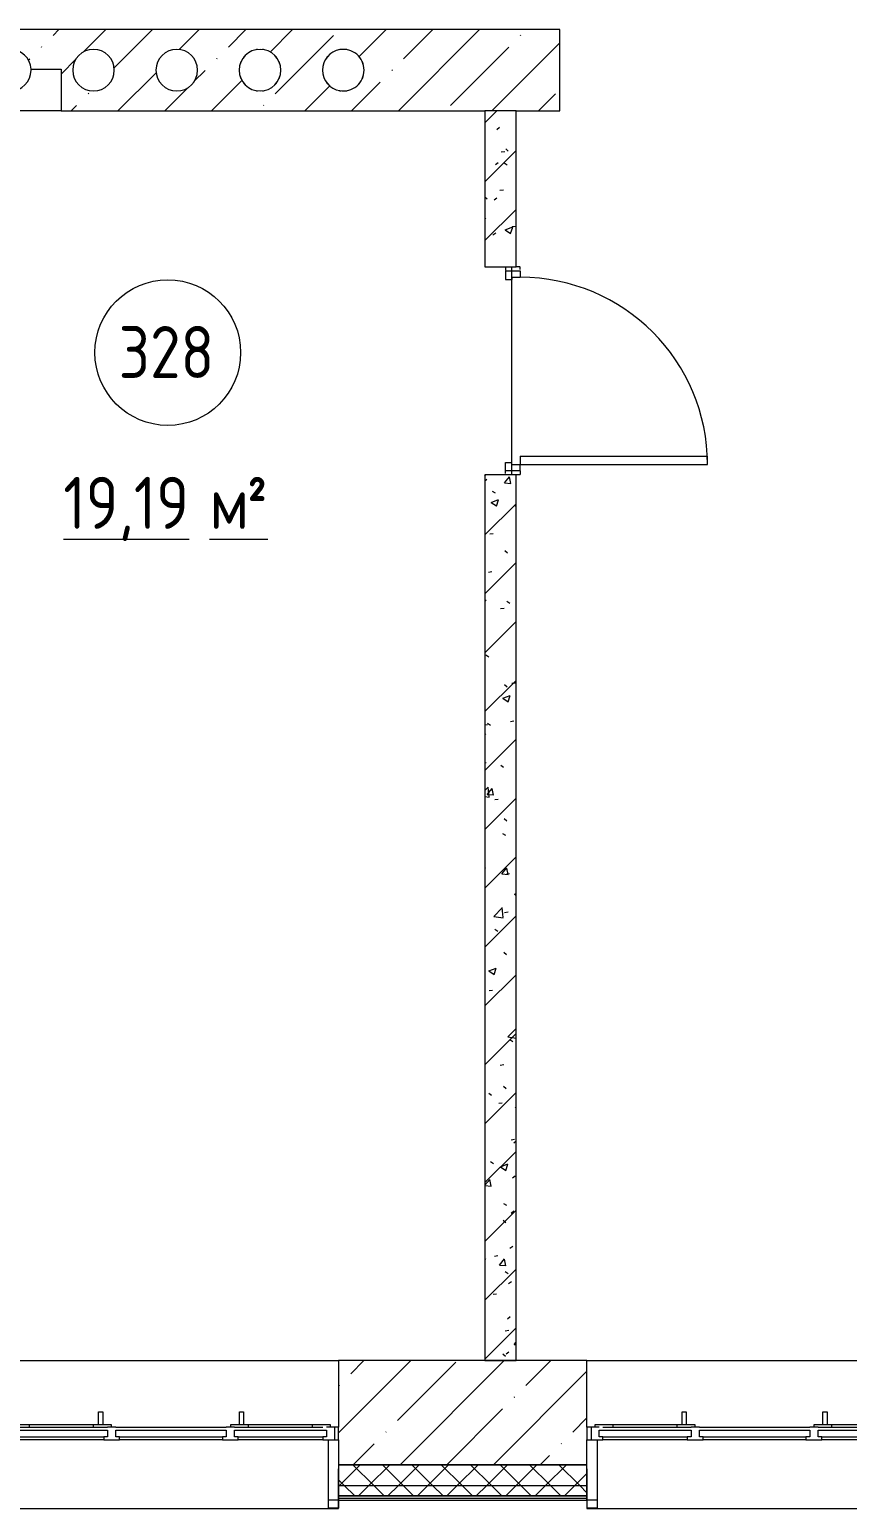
# Model space of a CAD drawing. Header units: millimetres. Extents: x -515342 to 330399, y -224905 to 507333.
# Drawn here: x -281727 to -277798, y 257760 to 264865 of the extents above; entities that cross this region are included whole.
import ezdxf

# ---------------------------------------------------------------- set-up
doc = ezdxf.new("R2010")
doc.units = ezdxf.units.MM
doc.linetypes.add('ASVP_Невидимые', pattern=[5, 3, -2])
doc.layers.get('0').update_dxf_attribs({"lineweight": 0})
for name, color, linetype, lineweight in [('_ Окна', 7, 'Continuous', 0), ('Витраж', 7, 'Continuous', 0), ('Двери', 7, 'Continuous', 0), ('Марки помещений', 7, 'Continuous', 0), ('Окна', 7, 'Continuous', 0), ('Перекрытие', 7, 'Continuous', 0), ('Стены внутренние', 7, 'Continuous', 0), ('Стены наружные', 7, 'Continuous', 0), ('Стены несущие', 7, 'Continuous', 0), ('Стены отделка', 7, 'Continuous', 0), ('Стены перегородки', 7, 'Continuous', 0), ('Стены штриховка', 7, 'Continuous', 0)]:
    doc.layers.add(name, color=color, linetype=linetype, lineweight=lineweight)
doc.styles.add('GOST Common_1', font='', dxfattribs={"width": 0.9, "height": 250})
doc.styles.add('GOST Common_2', font='', dxfattribs={"width": 0.9, "height": 250})
doc.styles.get('GOST Common_1').set_extended_font_data('GOST Common')
doc.styles.get('GOST Common_2').set_extended_font_data('GOST Common')
pattern_1 = [(45, (0, 0), (-70.71068, 70.71068), []), (135, (0, 0), (-70.71068, -70.71068), [])]

# ---------------------------------------------------------------- blocks, each defined once
blk = doc.blocks.new('Окно_ПВХ_3Створки_1Фрамуга-верх - АР_Окно_ОП_1820_h_х1570_3ст2фр-в-9695280-О_АР_П_3__6_750_План 3 этажа')
at = {"layer": '_ Окна'}
for p, q in [((-729, 130), (-805, 130)), ((-805, 130), (-805, 70)), ((-785, 70), (-785, 130)), ((-747, 84), (-747, 116)), ((-747, 116), (-729, 116)), ((-305.9, 84), (-747, 84)), ((-729, 116), (-729, 130)), ((-323, 116), (-729, 116)), ((-247, 130), (-323, 130)), ((-323, 130), (-323, 116)), ((-323, 116), (-305, 116)), ((-305, 116), (-305, 84)), ((-265, 84), (-265, 116)), ((-265, 116), (-247, 116)), ((265, 84), (-265, 84)), ((-247, 116), (-247, 130)), ((247, 116), (-247, 116)), ((323, 130), (247, 130)), ((247, 130), (247, 116)), ((247, 116), (265, 116)), ((265, 116), (265, 84)), ((305, 84), (305, 116)), ((305, 116), (323, 116)), ((747, 84), (305, 84)), ((323, 116), (323, 130)), ((729, 116), (323, 116)), ((729, 130), (729, 116)), ((805, 130), (729, 130)), ((729, 116), (747, 116)), ((747, 116), (747, 84)), ((785, 70), (785, 130)), ((805, 70), (805, 130)), ((-805, 70), (-747, 70)), ((-765, 56), (-765, 70)), ((-680, 56), (-765, 56)), ((-680, 70), (-680, 56)), ((-372, 70), (-372, 56)), ((-287, 56), (-372, 56)), ((-305, 70), (-265, 70)), ((-287, 70), (-287, 56)), ((265, 70), (305, 70)), ((287, 56), (287, 70)), ((372, 56), (287, 56)), ((372, 70), (372, 56)), ((680, 70), (680, 56)), ((765, 56), (680, 56)), ((747, 70), (805, 70)), ((765, 70), (765, 56))]:
    blk.add_line(p, q, dxfattribs=at)
at = {"layer": 'Окна'}
for p, q in [((-729, 130), (-323, 130)), ((-247, 130), (247, 130)), ((323, 130), (729, 130)), ((-305.9, 70), (-729, 70)), ((-372, 56), (-680, 56)), ((-348.5, -4), (-348.5, 56)), ((-328.5, 56), (-328.5, -4)), ((265, 70), (-265, 70)), ((729, 70), (305, 70)), ((328.5, -4), (328.5, 56)), ((348.5, 56), (348.5, -4)), ((680, 56), (372, 56)), ((-328.5, -4), (-348.5, -4)), ((348.5, -4), (328.5, -4))]:
    blk.add_line(p, q, dxfattribs=at)
blk = doc.blocks.new('Окно_ПВХ_3Створки_1Фрамуга-верх - АР_Окно_ОП_1820_h_х1570_3ст2фр-в-V3-О_АР_П_3__6_750_План 3 этажа')
at = {"layer": '_ Окна'}
for p, q in [((-729, 130), (-805, 130)), ((-805, 130), (-805, 70)), ((-785, 70), (-785, 130)), ((-747, 84), (-747, 116)), ((-747, 116), (-729, 116)), ((-305, 84), (-747, 84)), ((-729, 116), (-729, 130)), ((-323, 116), (-729, 116)), ((-247, 130), (-323, 130)), ((-323, 130), (-323, 116)), ((-323, 116), (-305, 116)), ((-305, 116), (-305, 84)), ((-265, 84), (-265, 116)), ((-265, 116), (-247, 116)), ((265, 84), (-265, 84)), ((-247, 116), (-247, 130)), ((247, 116), (-247, 116)), ((323, 130), (247, 130)), ((247, 130), (247, 116)), ((247, 116), (265, 116)), ((265, 116), (265, 84)), ((305, 84), (305, 116)), ((305, 116), (323, 116)), ((747, 84), (305, 84)), ((323, 116), (323, 130)), ((729, 116), (323, 116)), ((729, 130), (729, 116)), ((805, 130), (729, 130)), ((729, 116), (747, 116)), ((747, 116), (747, 84)), ((785, 70), (785, 130)), ((805, 70), (805, 130)), ((-805, 70), (-747, 70)), ((-765, 56), (-765, 70)), ((-680, 56), (-765, 56)), ((-680, 70), (-680, 56)), ((-372, 70), (-372, 56)), ((-287, 56), (-372, 56)), ((-305, 70), (-265, 70)), ((-287, 70), (-287, 56)), ((265, 70), (305, 70)), ((287, 56), (287, 70)), ((372, 56), (287, 56)), ((372, 70), (372, 56)), ((680, 70), (680, 56)), ((765, 56), (680, 56)), ((747, 70), (805, 70)), ((765, 70), (765, 56))]:
    blk.add_line(p, q, dxfattribs=at)
at = {"layer": 'Окна'}
for p, q in [((-729, 130), (-323, 130)), ((-247, 130), (247, 130)), ((323, 130), (729, 130)), ((-305, 70), (-729, 70)), ((-372, 56), (-680, 56)), ((-348.5, -4), (-348.5, 56)), ((-328.5, 56), (-328.5, -4)), ((265, 70), (-265, 70)), ((729, 70), (305, 70)), ((328.5, -4), (328.5, 56)), ((348.5, 56), (348.5, -4)), ((680, 56), (372, 56)), ((-328.5, -4), (-348.5, -4)), ((348.5, -4), (328.5, -4))]:
    blk.add_line(p, q, dxfattribs=at)
blk = doc.blocks.new('Прямоугольный импост - АР_Откос_Металлический_50х330 Белый Левый-9898756-О_АР_П_3__6_750_План 3 этажа')
at = {"layer": 'Витраж'}
blk.add_line((30162.6, 2265), (31672.6, 2265), dxfattribs=at)
blk = doc.blocks.new('Прямоугольный импост - АР_Откос_Металлический_50х330 Белый Правый-V10-О_АР_П_3__6_750_План 3 этажа')
at = {"layer": 'Витраж', "lineweight": 18}
for p, q in [((-50, -40), (-50, 290)), ((-49, 290), (-49, -39)), ((-1, -39), (-1, 150)), ((-1, 150), (0, 150)), ((0, 150), (0, -40)), ((0, -40), (-50, -40)), ((-49, -39), (-1, -39))]:
    blk.add_line(p, q, dxfattribs=at)
blk = doc.blocks.new('Прямоугольный импост - АР_Откос_Металлический_50х330 Белый Левый-V11-О_АР_П_3__6_750_План 3 этажа')
at = {"layer": 'Витраж', "lineweight": 18}
for p, q in [((-50, 290), (-50, -40)), ((-49, -39), (-49, 290)), ((0, 150), (-1, 150)), ((-1, 150), (-1, -39)), ((0, -40), (0, 150)), ((-50, -40), (0, -40)), ((-1, -39), (-49, -39))]:
    blk.add_line(p, q, dxfattribs=at)
blk = doc.blocks.new('СД_Люблино_Фасады_rvt-1-О_АР_П_3__6_750_План 3 этажа')
at = {"layer": 'Стены внутренние'}
h = blk.add_hatch(dxfattribs=at)
h.set_pattern_fill('FP_1', color=256, style=0, pattern_type=2)
h.set_pattern_definition([(45, (0, 0), (-224.5064, 224.5064), []), (45, (224.5, 0), (-224.5064, 224.5064), [396.875, -79.375, 3.353, -76.022])])
h.paths.add_polyline_path([(101935, -300), (101935, 200), (97625.8, 200), (97625.8, -300), (99681.2, -300)])
h.paths.add_polyline_path([(95594, -300), (96015.8, -300), (96015.8, 200), (94822.5, 200), (94822.5, -300), (95083.1, -300)])
h.paths.add_polyline_path([(93212.5, -300), (93212.5, 200), (92023.2, 200), (92023.2, -300), (93039.5, -300)])
h.paths.add_polyline_path([(90413.2, -300), (90413.2, 200), (88050, 200), (88050, -300), (89974.1, -300)])
h.paths.add_polyline_path([(86397.8, -300), (86440, -300), (86440, 200), (85825, 200), (85825, -300)])
at = {"layer": 'Стены наружные'}
h = blk.add_hatch(dxfattribs=at)
h.set_pattern_fill('FP_5', color=256, style=0, pattern_type=2)
h.set_pattern_definition(pattern_1)
h.paths.add_polyline_path([(101935, -400), (101935, -300), (97625.8, -300), (97625.8, -400), (99681.2, -400)])
h.paths.add_polyline_path([(96015.8, -400), (96015.8, -300), (94822.5, -300), (94822.5, -400), (95594, -400)])
h.paths.add_polyline_path([(93039.5, -400), (93212.5, -400), (93212.5, -300), (92023.2, -300), (92023.2, -400), (92528.6, -400)])
h.paths.add_polyline_path([(90413.2, -400), (90413.2, -300), (88050, -300), (88050, -400), (89974.1, -400)])
h.paths.add_polyline_path([(86440, -400), (86440, -300), (85225, -300), (85225, -400), (86397.8, -400)])
h = blk.add_hatch(dxfattribs=at)
h.set_pattern_fill('FP_5', color=256, style=0, pattern_type=2)
h.set_pattern_definition(pattern_1)
h.paths.add_polyline_path([(102035, -450), (102035, -400), (97625.8, -400), (97625.8, -450), (101935, -450)])
h.paths.add_polyline_path([(96015.8, -450), (96015.8, -400), (94822.5, -400), (94822.5, -450), (95594, -450)])
h.paths.add_polyline_path([(93039.5, -450), (93212.5, -450), (93212.5, -400), (92023.2, -400), (92023.2, -450), (92528.6, -450)])
h.paths.add_polyline_path([(90413.2, -450), (90413.2, -400), (88050, -400), (88050, -450), (89974.1, -450)])
h.paths.add_polyline_path([(86440, -450), (86440, -400), (85175, -400), (85175, -450), (86397.8, -450)])
at = {"layer": 'Стены внутренние'}
for p, q in [((93212.5, 200), (94822.5, 200)), ((96015.8, 200), (97625.8, 200)), ((94821.7, -470), (94773.4, -470)), ((96064.9, -470), (96016.5, -470))]:
    blk.add_line(p, q, dxfattribs=at)
at = {"layer": 'Стены несущие'}
for p, q in [((96015.8, 200), (94822.5, 200)), ((94822.5, 200), (94822.5, -120)), ((96015.8, -120), (96015.8, 200)), ((94822.5, -180), (94822.5, -300)), ((96015.8, -300), (96015.8, -180)), ((94822.5, -300), (96015.8, -300)), ((96015.8, -300), (94822.5, -300))]:
    blk.add_line(p, q, dxfattribs=at)
at = {"layer": 'Стены отделка', "lineweight": 9}
for p, q in [((94822.5, -300), (94822.5, -400)), ((96015.8, -400), (96015.8, -300)), ((94822.5, -400), (94822.5, -450)), ((96015.8, -450), (96015.8, -400)), ((94822.5, -450), (94822.5, -460)), ((94822.5, -460), (94822.5, -470)), ((94822.5, -470), (96015.8, -470)), ((96015.8, -460), (96015.8, -450)), ((96015.8, -470), (96015.8, -460))]:
    blk.add_line(p, q, dxfattribs=at)
at = {"layer": 'Стены штриховка'}
for p, q in [((94822.5, -400), (96015.8, -400)), ((94822.5, -450), (96015.8, -450)), ((96015.8, -450), (94822.5, -450)), ((94822.5, -460), (96015.8, -460))]:
    blk.add_line(p, q, dxfattribs=at)
at = {"layer": 'Витраж', "lineweight": 9}
for name, p in [('Прямоугольный импост - АР_Откос_Металлический_50х330 Белый Левый-V11-О_АР_П_3__6_750_План 3 этажа', (94822.5, -470)), ('Прямоугольный импост - АР_Откос_Металлический_50х330 Белый Левый-9898756-О_АР_П_3__6_750_План 3 этажа', (63100, -2775)), ('Прямоугольный импост - АР_Откос_Металлический_50х330 Белый Левый-9898756-О_АР_П_3__6_750_План 3 этажа', (65903.2, -2775))]:
    blk.add_blockref(name, p, dxfattribs=at)
at = {"layer": 'Витраж', "lineweight": 9, "extrusion": (0, 0, -1)}
blk.add_blockref('Прямоугольный импост - АР_Откос_Металлический_50х330 Белый Правый-V10-О_АР_П_3__6_750_План 3 этажа', (-96015.8, -470), dxfattribs=at)
at = {"layer": 'Окна', "lineweight": 9, "rotation": 180}
for name, p in [('Окно_ПВХ_3Створки_1Фрамуга-верх - АР_Окно_ОП_1820_h_х1570_3ст2фр-в-V3-О_АР_П_3__6_750_План 3 этажа', (94017.5, -50)), ('Окно_ПВХ_3Створки_1Фрамуга-верх - АР_Окно_ОП_1820_h_х1570_3ст2фр-в-9695280-О_АР_П_3__6_750_План 3 этажа', (96820.8, -50))]:
    blk.add_blockref(name, p, dxfattribs=at)
blk = doc.blocks.new('Дверь_Деревянная_1 полотно - АР_Дверь_Санузел_900х2000h_полотно__Г_Л-9794265-О_АР_П_3__6_750_План 3 этажа')
at = {"layer": 'Двери', "lineweight": 18}
for p, q in [((450, 995), (410, 995)), ((410, 95), (410, 995)), ((450, 95), (450, 995)), ((-480, 95), (-450, 95)), ((-480, 95), (-480, 25)), ((-450, 55), (-450, 95)), ((410, 95), (450, 95)), ((480, 95), (450, 95)), ((450, 55), (450, 95)), ((480, 95), (480, 25)), ((-480, 25), (-440, 25)), ((-450, 55), (-440, 55)), ((-440, 25), (-440, 55)), ((450, 55), (440, 55)), ((440, 25), (440, 55)), ((480, 25), (440, 25))]:
    blk.add_line(p, q, dxfattribs=at)
at = {"layer": 'Двери', "linetype": 'ASVP_Невидимые', "lineweight": 18}
for p, q in [((-500, 95), (-500, 75)), ((-480, 95), (-500, 95)), ((480, 95), (500, 95)), ((500, 95), (500, 75)), ((-500, 25), (-480, 25)), ((500, 25), (480, 25))]:
    blk.add_line(p, q, dxfattribs=at)
at = {"layer": 'Двери', "lineweight": 18}
blk.add_arc((450, 95), 900, 90, 180, dxfattribs=at)
blk = doc.blocks.new('ASVP_Марка_Помещение_ДваЗначения - Номер Площадь-685795-О_АР_П_3__6_750_План 3 этажа')
at = {"layer": 'Марки помещений'}
blk.add_circle((0, 0), 3.5, dxfattribs=at)

msp = doc.modelspace()

# ---------------------------------------------------------------- hatches: boundary and pattern name
at = {"layer": 'Стены внутренние'}
h = msp.add_hatch(dxfattribs=at)
h.set_pattern_fill('FP_1', color=256, style=0, pattern_type=2)
h.set_pattern_definition([(45, (-375064.64, 258270.4), (-224.5064, 224.5064), []), (45, (-374840.13, 258270.4), (-224.5064, 224.5064), [396.875, -79.375, 3.353, -76.022])])
h.paths.add_polyline_path([(-279539.6354, 264475.4137), (-279179.6354, 264475.4137), (-279179.6354, 264865.4137), (-284239.6354, 264865.4137), (-284239.6354, 264475.4137), (-282074.6354, 264475.4137), (-282074.6354, 264675.4137), (-281919.5103, 264675.4137), (-281912.2032, 264708.2448), (-281894.4242, 264736.7962), (-281868.1845, 264757.8379), (-281836.4526, 264768.9895), (-281802.8182, 264768.9895), (-281771.0862, 264757.8379), (-281744.8465, 264736.7962), (-281727.0675, 264708.2448), (-281719.7605, 264675.4137), (-281574.6354, 264675.4137), (-281574.6354, 264475.4137), (-279981.5514, 264475.4137)])
h.paths.add_polyline_path([(-281437.0002, 264571.933), (-281469.6354, 264583.8112), (-281496.2398, 264606.135), (-281513.6046, 264636.2117), (-281519.6354, 264670.4137), (-281513.6046, 264704.6158), (-281496.2398, 264734.6925), (-281469.6354, 264757.0163), (-281437.0002, 264768.8945), (-281402.2706, 264768.8945), (-281369.6354, 264757.0163), (-281343.0309, 264734.6925), (-281325.6661, 264704.6158), (-281319.6354, 264670.4137), (-281325.6661, 264636.2117), (-281343.0309, 264606.135), (-281369.6354, 264583.8112), (-281402.2706, 264571.933)])
h.paths.add_polyline_path([(-282237.0002, 264571.933), (-282269.6354, 264583.8112), (-282296.2398, 264606.135), (-282313.6046, 264636.2117), (-282319.6354, 264670.4137), (-282313.6046, 264704.6158), (-282296.2398, 264734.6925), (-282269.6354, 264757.0163), (-282237.0002, 264768.8945), (-282202.2706, 264768.8945), (-282169.6354, 264757.0163), (-282143.0309, 264734.6925), (-282125.6661, 264704.6158), (-282119.6354, 264670.4137), (-282125.6661, 264636.2117), (-282143.0309, 264606.135), (-282169.6354, 264583.8112), (-282202.2706, 264571.933)])
h.paths.add_polyline_path([(-283837.0002, 264571.933), (-283869.6354, 264583.8112), (-283896.2398, 264606.135), (-283913.6046, 264636.2117), (-283919.6354, 264670.4137), (-283913.6046, 264704.6158), (-283896.2398, 264734.6925), (-283869.6354, 264757.0163), (-283837.0002, 264768.8945), (-283802.2706, 264768.8945), (-283769.6354, 264757.0163), (-283743.0309, 264734.6925), (-283725.6661, 264704.6158), (-283719.6354, 264670.4137), (-283725.6661, 264636.2117), (-283743.0309, 264606.135), (-283769.6354, 264583.8112), (-283802.2706, 264571.933), (-283813.2897, 264571.933)])
h.paths.add_polyline_path([(-283037.0002, 264571.933), (-283069.6354, 264583.8112), (-283096.2398, 264606.135), (-283113.6046, 264636.2117), (-283119.6354, 264670.4137), (-283113.6046, 264704.6158), (-283096.2398, 264734.6925), (-283069.6354, 264757.0163), (-283037.0002, 264768.8945), (-283002.2706, 264768.8945), (-282969.6354, 264757.0163), (-282943.0309, 264734.6925), (-282925.6661, 264704.6158), (-282919.6354, 264670.4137), (-282925.6661, 264636.2117), (-282943.0309, 264606.135), (-282969.6354, 264583.8112), (-283002.2706, 264571.933)])
h.paths.add_polyline_path([(-281037.0002, 264571.933), (-281069.6354, 264583.8112), (-281096.2398, 264606.135), (-281113.6046, 264636.2117), (-281119.6354, 264670.4137), (-281113.6046, 264704.6158), (-281096.2398, 264734.6925), (-281069.6354, 264757.0163), (-281037.0002, 264768.8945), (-281002.2706, 264768.8945), (-280969.6354, 264757.0163), (-280943.0309, 264734.6925), (-280925.6661, 264704.6158), (-280919.6354, 264670.4137), (-280925.6661, 264636.2117), (-280943.0309, 264606.135), (-280969.6354, 264583.8112), (-281003.3483, 264571.933)])
h.paths.add_polyline_path([(-282602.2706, 264571.933), (-282637.0002, 264571.933), (-282669.6354, 264583.8112), (-282696.2398, 264606.135), (-282713.6046, 264636.2117), (-282719.6354, 264670.4137), (-282713.6046, 264704.6158), (-282696.2398, 264734.6925), (-282669.6354, 264757.0163), (-282637.0002, 264768.8945), (-282602.2706, 264768.8945), (-282569.6354, 264757.0163), (-282543.0309, 264734.6925), (-282525.6661, 264704.6158), (-282519.6354, 264670.4137), (-282525.6661, 264636.2117), (-282543.0309, 264606.135), (-282569.6354, 264583.8112)])
h.paths.add_polyline_path([(-280637.0002, 264571.933), (-280669.6354, 264583.8112), (-280696.2398, 264606.135), (-280713.6046, 264636.2117), (-280719.6354, 264670.4137), (-280713.6046, 264704.6158), (-280696.2398, 264734.6925), (-280669.6354, 264757.0163), (-280637.0002, 264768.8945), (-280602.2706, 264768.8945), (-280569.6354, 264757.0163), (-280543.0309, 264734.6925), (-280525.6661, 264704.6158), (-280519.6354, 264670.4137), (-280525.6661, 264636.2117), (-280543.0309, 264606.135), (-280569.6354, 264583.8112), (-280602.2706, 264571.933)])
h.paths.add_polyline_path([(-280202.2706, 264571.933), (-280237.0006, 264571.9331), (-280269.6354, 264583.8112), (-280296.2398, 264606.135), (-280313.6046, 264636.2117), (-280319.6354, 264670.4137), (-280313.6046, 264704.6158), (-280296.2398, 264734.6925), (-280269.6354, 264757.0163), (-280237.0006, 264768.8944), (-280202.2706, 264768.8945), (-280169.6354, 264757.0163), (-280143.0309, 264734.6925), (-280125.6661, 264704.6158), (-280119.6354, 264670.4137), (-280125.6661, 264636.2117), (-280143.0309, 264606.135), (-280169.6354, 264583.8112)])
h.paths.add_polyline_path([(-283402.2706, 264571.933), (-283437.0002, 264571.933), (-283469.6354, 264583.8112), (-283496.2398, 264606.135), (-283513.6046, 264636.2117), (-283519.6354, 264670.4137), (-283513.6046, 264704.6158), (-283496.2398, 264734.6925), (-283469.6354, 264757.0163), (-283437.0002, 264768.8945), (-283402.2706, 264768.8945), (-283369.6354, 264757.0163), (-283343.0309, 264734.6925), (-283325.6661, 264704.6158), (-283319.6354, 264670.4137), (-283325.6661, 264636.2117), (-283343.0309, 264606.135), (-283369.6354, 264583.8112)])
h = msp.add_hatch(dxfattribs=at)
h.set_pattern_fill('FP_2', color=256, style=0, pattern_type=2)
h.set_pattern_definition([(45, (-375064.64, 258270.41), (-141.42136, 141.42136), [])])
h.paths.add_polyline_path([(-279389.6354, 258470.4137), (-279389.6354, 262725.4137), (-279539.6354, 262725.4137), (-279539.6354, 258470.4137), (-279470.653, 258470.4137)])
h.paths.add_polyline_path([(-279389.6354, 263725.4137), (-279389.6354, 264475.4137), (-279539.6354, 264475.4137), (-279539.6354, 263725.4137), (-279470.653, 263725.4137)])
h = msp.add_hatch(dxfattribs=at)
h.set_pattern_fill('FP_3', color=256, style=0, pattern_type=2)
h.set_pattern_definition([(50, (-375064.64, 258270.4), (364.3679, -31.8783), [38.1, -419.1]), (355, (-375064.64, 258270.4), (-70.4859, 382.1133), [30.48, -335.28]), (100.451, (-375034.27, 258267.76), (293.885, 350.2334), [32.38, -356.18]), (46.184, (-375064.64, 258372), (542.1585, -84.0858), [57.15, -628.65]), (96.636, (-375019.46, 258365), (474.805, 494.8554), [48.57, -534.27]), (351.184, (-375064.64, 258372), (474.8102, 494.85), [45.72, -502.92]), (21, (-375013.84, 258346.6), (303.2285, -204.5305), [38.1, -419.1]), (326, (-375013.84, 258346.6), (123.6039, 368.376), [30.48, -335.28]), (71.451, (-374988.57, 258329.57), (426.8341, 163.8427), [32.38, -356.18]), (37.5, (-375064.64, 258270.41), (6.17665, 169.11015), [16.764, -314.452, 16.764, -323.596, -336.55]), (37.5, (-375064.64, 258270.41), (6.17665, 169.11015), [-671.576, 16.764, -319.786]), (7.5, (-375064.64, 258270.41), (133.63888, 200.3615), [16.764, -177.292, 16.764, -306.832, -128.27]), (7.5, (-375064.64, 258270.41), (133.63888, 200.3615), [-517.652, 16.764, -111.506]), (327.5, (-375177.92, 258270.41), (271.18182, -11.45836), [16.764, -110.236, 16.764, -379.476, -525.78]), (327.5, (-375177.92, 258270.41), (271.18182, -11.45836), [-523.24, 16.764, -509.016]), (317.5, (-375228.72, 258270.41), (296.2585, 50.85285), [16.764, -148.336, 16.764, -246.38, -373.38]), (317.5, (-375228.72, 258270.41), (296.2585, 50.85285), [-428.244, 16.764, -356.616])])
h.paths.add_polyline_path([(-279389.6354, 258470.4137), (-279389.6354, 262725.4137), (-279539.6354, 262725.4137), (-279539.6354, 258470.4137), (-279470.653, 258470.4137)])
h.paths.add_polyline_path([(-279389.6354, 263725.4137), (-279389.6354, 264475.4137), (-279539.6354, 264475.4137), (-279539.6354, 263725.4137), (-279470.653, 263725.4137)])

# ---------------------------------------------------------------- linework, layer by layer
at = {"layer": 'Перекрытие'}
msp.add_line((-279409.6354, 262725.4137), (-279409.6354, 263725.4137), dxfattribs=at)
at = {"layer": 'Стены внутренние'}
msp.add_line((-281574.6354, 264475.4137), (-282074.6354, 264475.4137), dxfattribs=at)
for centre, start, end in [((-280619.6354, 264670.4137), 138.02297162, 143.31212822), ((-280619.6354, 264670.4137), 96.68787178, 101.97702838), ((-280619.6354, 264670.4137), 78.02297162, 83.31212822), ((-280619.6354, 264670.4137), 36.68787178, 41.97702838), ((-280219.6354, 264670.4137), 138.02297162, 143.31212822), ((-280219.6354, 264670.4137), 96.68787178, 101.97702838), ((-280219.6354, 264670.4137), 78.02297162, 83.31212822), ((-280219.6354, 264670.4137), 36.68787178, 41.97702838), ((-281819.6354, 264670.4137), 180, 0), ((-281819.6354, 264670.4137), 0, 2.86598398), ((-280619.6354, 264670.4137), 156.68787178, 161.97702838), ((-280619.6354, 264670.4137), 18.02297162, 23.31212822), ((-280219.6354, 264670.4137), 156.68787178, 161.97702838), ((-280219.6354, 264670.4137), 18.02297162, 23.31212822), ((-280619.6354, 264670.4137), 198.02297162, 203.31212822), ((-280619.6354, 264670.4137), 216.68787178, 221.97702838), ((-280619.6354, 264670.4137), 318.02297162, 323.31212822), ((-280619.6354, 264670.4137), 336.68787178, 341.97702838), ((-280219.6354, 264670.4137), 198.02297162, 203.31212822), ((-280219.6354, 264670.4137), 216.68787178, 221.97702838), ((-280219.6354, 264670.4137), 318.02297162, 323.31212822), ((-280219.6354, 264670.4137), 336.68787178, 341.97702838), ((-280619.6354, 264670.4137), 258.02297162, 263.31212822), ((-280619.6354, 264670.4137), 276.68787178, 281.97702838), ((-280219.6354, 264670.4137), 258.02297162, 263.31212822), ((-280219.6354, 264670.4137), 276.68787178, 281.97702838)]:
    msp.add_arc(centre, 100, start, end, dxfattribs=at)
at = {"layer": 'Стены несущие'}
for p, q in [((-279179.6354, 264865.4137), (-284239.6354, 264865.4137)), ((-279179.6354, 264475.4137), (-279179.6354, 264865.4137)), ((-281719.7605, 264675.4137), (-281574.6354, 264675.4137)), ((-281574.6354, 264675.4137), (-281574.6354, 264475.4137)), ((-281574.6354, 264475.4137), (-279539.6354, 264475.4137)), ((-279389.6354, 264475.4137), (-279179.6354, 264475.4137))]:
    msp.add_line(p, q, dxfattribs=at)
for centre, start, end in [((-281819.6354, 264670.4137), 2.86598398, 177.13401602), ((-281419.6354, 264670.4137), 0, 180), ((-281019.6354, 264670.4137), 0, 180), ((-280619.6354, 264670.4137), 0, 180), ((-280219.6354, 264670.4137), 100.00026972, 180), ((-280219.6354, 264670.4137), 0, 100), ((-281419.6354, 264670.4137), 180, 0), ((-281019.6354, 264670.4137), 180, 0), ((-280619.6354, 264670.4137), 180, 0), ((-280219.6354, 264670.4137), 180, 259.99973028), ((-280219.6354, 264670.4137), 260, 0)]:
    msp.add_arc(centre, 100, start, end, dxfattribs=at)
at = {"layer": 'Стены перегородки'}
for p, q in [((-279539.6354, 264475.4137), (-279539.6354, 263725.4137)), ((-279389.6354, 263725.4137), (-279389.6354, 264475.4137)), ((-279539.6354, 263725.4137), (-279389.6354, 263725.4137)), ((-279539.6354, 262725.4137), (-279539.6354, 258470.4137)), ((-279389.6354, 262725.4137), (-279539.6354, 262725.4137)), ((-279389.6354, 258470.4137), (-279389.6354, 262725.4137)), ((-279539.6354, 258470.4137), (-279389.6354, 258470.4137))]:
    msp.add_line(p, q, dxfattribs=at)
at = {"layer": 'Стены штриховка'}
msp.add_line((-279389.6354, 264475.4137), (-279539.6354, 264475.4137), dxfattribs=at)

# ---------------------------------------------------------------- block references
msp.add_blockref('СД_Люблино_Фасады_rvt-1-О_АР_П_3__6_750_План 3 этажа', (-375064.6354, 258270.4137))
at = {"layer": 'Двери', "rotation": 269.9999999999998}
msp.add_blockref('Дверь_Деревянная_1 полотно - АР_Дверь_Санузел_900х2000h_полотно__Г_Л-9794265-О_АР_П_3__6_750_План 3 этажа', (-279464.6354, 263225.4137), dxfattribs=at)
at = {"layer": 'Марки помещений', "xscale": 99.99999999999993, "yscale": 99.99999999999993, "zscale": 99.99999999999993}
msp.add_blockref('ASVP_Марка_Помещение_ДваЗначения - Номер Площадь-685795-О_АР_П_3__6_750_План 3 этажа', (-281062.8404, 263313.4834), dxfattribs=at)

# ---------------------------------------------------------------- texts
at = {"layer": 'Марки помещений', "char_height": 250, "attachment_point": 1}
for s, insert, width, style in [('328', (-281299.0976, 263441.2084), 584.430187, 'GOST Common_1'), ('\\L19,19 ', (-281564.5838, 262716.678), 851.392125, 'GOST Common_1'), ('\\L\\fGOST Common|b0|i0|c238|p34|;\\W.9;\\L²', (-280683.5213, 262716.678), 165.949312, 'GOST Common_2'), ('\\L\\fGOST Common|b0|i0|c204|p34|;\\W.9;\\Lм', (-280862.1151, 262716.678), 216.455625, 'GOST Common_1')]:
    msp.add_mtext(s, dxfattribs=dict(at, insert=insert, width=width, style=style))

doc.saveas('drawing.dxf')
